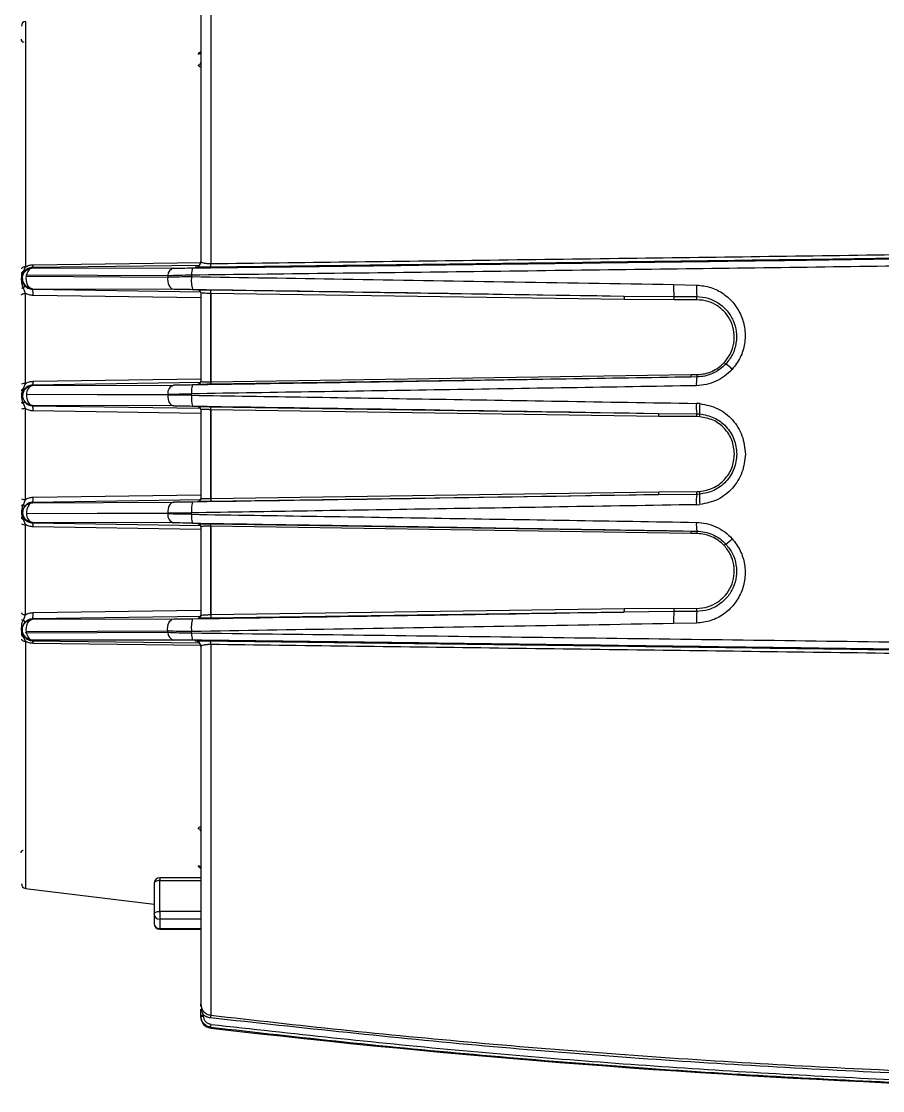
# Model space of a CAD drawing. Extents: x 2 to 136, y 1 to 99.
# Drawn here: x 4.64 to 9.25, y 41.89 to 47.6 of the extents above; entities that cross this region are included whole.
import ezdxf

# ---------------------------------------------------------------- set-up
doc = ezdxf.new("R2010")
doc.units = 0
doc.header["$MEASUREMENT"] = 0
doc.layers.add('OBJECT', color=7, linetype='CONTINUOUS')

msp = doc.modelspace()

# ---------------------------------------------------------------- linework, layer by layer
at = {"layer": 'OBJECT'}
for p, q in [((5.6514, 48.2902), (5.6514, 46.3085)), ((4.6603, 47.6032), (4.6603, 46.2908)), ((4.701, 46.302), (5.6013, 46.3133)), ((4.6493, 46.2666), (4.6603, 46.2908)), ((4.6663, 46.2479), (5.4214, 46.2443)), ((5.5899, 46.2986), (4.6984, 46.2878)), ((4.6984, 46.2878), (4.6984, 46.2849)), ((4.6984, 46.2849), (5.4536, 46.2844)), ((4.6984, 46.2849), (4.6984, 46.2849)), ((5.5491, 46.2483), (5.5491, 46.2387)), ((5.5688, 46.2891), (5.5688, 46.2893)), ((4.6663, 46.2413), (5.4214, 46.2364)), ((5.4214, 46.2443), (5.4214, 46.2364)), ((8.128, 46.1966), (8.2509, 46.1938)), ((4.6603, 46.1489), (4.6493, 46.1776)), ((4.6603, 45.6673), (4.6603, 46.1489)), ((4.6984, 46.1717), (4.6984, 46.1734)), ((4.6984, 46.1734), (5.4535, 46.1716)), ((4.6984, 46.1717), (5.5977, 46.1581)), ((5.5983, 46.1247), (4.701, 46.1377)), ((5.5836, 46.1667), (5.5836, 46.1672)), ((5.6497, 46.1674), (7.8623, 46.1345)), ((5.6514, 46.1524), (5.6512, 46.1481)), ((5.6512, 45.6761), (5.6512, 46.1481)), ((5.6515, 46.1482), (5.6517, 46.1524)), ((5.6515, 46.1482), (5.6515, 45.6761)), ((7.8641, 46.1159), (5.6515, 46.1482)), ((7.8623, 46.1345), (8.1296, 46.1325)), ((8.1296, 46.1325), (8.2513, 46.1322)), ((8.1312, 46.1145), (7.8641, 46.1159)), ((8.2525, 46.1149), (8.1312, 46.1145)), ((4.7011, 45.6791), (5.5983, 45.6929)), ((8.2199, 45.7016), (5.6497, 45.663)), ((5.6515, 45.6761), (8.2217, 45.7147)), ((8.252, 45.7021), (8.2199, 45.7016)), ((8.2217, 45.7147), (8.2537, 45.7152)), ((4.6493, 45.6397), (4.6603, 45.6673)), ((5.5968, 45.672), (4.6984, 45.6582)), ((4.6984, 45.6582), (4.6985, 45.6559)), ((4.6985, 45.6559), (5.4535, 45.6583)), ((5.5836, 45.6632), (5.5836, 45.6636)), ((4.6603, 45.5325), (4.6493, 45.5616)), ((4.6664, 45.6086), (5.4214, 45.61)), ((5.4214, 45.6044), (4.6664, 45.6078)), ((5.4214, 45.6044), (5.4214, 45.61)), ((5.5491, 45.6044), (5.5491, 45.6121)), ((8.2683, 45.5597), (8.2496, 45.5607)), ((4.6603, 45.0475), (4.6603, 45.5325)), ((4.6985, 45.5502), (4.6984, 45.5482)), ((4.6984, 45.5482), (5.5978, 45.5345)), ((5.4535, 45.5478), (4.6985, 45.5502)), ((5.5983, 45.5073), (4.7011, 45.5208)), ((5.5836, 45.5427), (5.5836, 45.5432)), ((5.5983, 45.5282), (5.5983, 45.29)), ((5.6497, 45.5433), (8.0466, 45.5074)), ((5.6513, 45.5283), (5.6512, 45.5272)), ((5.6512, 45.0528), (5.6512, 45.5272)), ((5.6515, 45.5272), (5.6516, 45.5283)), ((5.6515, 45.5272), (5.6515, 45.0528)), ((8.0484, 45.4915), (5.6515, 45.5272)), ((8.0466, 45.5074), (8.2513, 45.5056)), ((8.2513, 45.5056), (8.2664, 45.505)), ((8.253, 45.4901), (8.0484, 45.4915)), ((8.2669, 45.4896), (8.253, 45.4901)), ((5.5983, 45.29), (5.5983, 45.0518)), ((4.6493, 45.0184), (4.6603, 45.0475)), ((5.5999, 45.0455), (4.6984, 45.0318)), ((4.7011, 45.0592), (5.5983, 45.0727)), ((8.0466, 45.0726), (5.6497, 45.0367)), ((5.6512, 45.0528), (5.6513, 45.0517)), ((5.6515, 45.0528), (8.0484, 45.0885)), ((5.6516, 45.0517), (5.6515, 45.0528)), ((8.2513, 45.0744), (8.0466, 45.0726)), ((8.0484, 45.0885), (8.253, 45.0899)), ((8.2664, 45.075), (8.2513, 45.0744)), ((8.253, 45.0899), (8.2669, 45.0904)), ((4.6984, 45.0318), (4.6985, 45.0298)), ((4.6985, 45.0298), (5.4535, 45.0322)), ((5.5836, 45.0368), (5.5836, 45.0373)), ((8.2496, 45.0193), (8.2683, 45.0203)), ((4.6603, 44.9127), (4.6493, 44.9403)), ((4.6664, 44.9722), (5.4214, 44.9756)), ((5.4214, 44.97), (4.6664, 44.9714)), ((5.4214, 44.9756), (5.4214, 44.97)), ((5.5491, 44.9679), (5.5491, 44.9756)), ((4.6603, 44.4311), (4.6603, 44.9127)), ((4.6985, 44.9241), (4.6984, 44.9218)), ((4.6984, 44.9218), (5.5968, 44.908)), ((5.4535, 44.9217), (4.6985, 44.9241)), ((5.5983, 44.8871), (4.7011, 44.9009)), ((5.5836, 44.9164), (5.5836, 44.9168)), ((5.6497, 44.917), (8.2199, 44.8784)), ((5.6512, 44.4319), (5.6512, 44.9039)), ((5.6515, 44.9039), (5.6515, 44.4318)), ((8.2217, 44.8652), (5.6515, 44.9039)), ((8.2199, 44.8784), (8.252, 44.8779)), ((8.2537, 44.8648), (8.2217, 44.8652)), ((4.6493, 44.4024), (4.6603, 44.4311)), ((5.5996, 44.4219), (4.6984, 44.4083)), ((4.701, 44.4423), (5.5983, 44.4553)), ((7.8623, 44.4455), (5.6497, 44.4126)), ((5.6512, 44.4319), (5.6514, 44.4276)), ((5.6515, 44.4318), (7.8641, 44.4641)), ((5.6517, 44.4276), (5.6515, 44.4318)), ((8.1296, 44.4475), (7.8623, 44.4455)), ((7.8641, 44.4641), (8.1312, 44.4655)), ((8.2513, 44.4478), (8.1296, 44.4475)), ((8.1312, 44.4655), (8.2525, 44.4651)), ((4.6984, 44.4066), (5.4535, 44.4084)), ((4.6984, 44.4066), (4.6984, 44.4083)), ((5.5836, 44.4128), (5.5836, 44.4133)), ((8.2509, 44.3862), (8.128, 44.3834)), ((4.6603, 44.2892), (4.6493, 44.3134)), ((5.4214, 44.3357), (4.6661, 44.332)), ((5.4214, 44.3436), (4.6663, 44.3387)), ((5.4214, 44.3357), (5.4214, 44.3436)), ((5.5491, 44.3317), (5.5491, 44.3413)), ((4.6603, 44.2892), (4.6603, 42.9673)), ((5.4536, 44.2956), (4.6984, 44.2951)), ((4.6984, 44.2951), (4.6984, 44.2922)), ((4.6984, 44.2922), (5.5899, 44.2814)), ((5.6013, 44.2667), (4.701, 44.278)), ((5.5688, 44.2907), (5.5688, 44.2909)), ((5.6514, 44.2715), (5.6514, 42.2898)), ((5.3483, 42.9945), (5.3483, 42.8299)), ((5.5983, 43.0245), (5.3783, 43.0245)), ((5.3783, 43.0245), (5.3783, 43.0095)), ((5.3783, 42.8449), (5.3783, 43.0095)), ((5.3783, 43.0095), (5.5983, 43.0095)), ((4.6603, 42.9673), (5.3483, 42.8828)), ((5.3483, 42.8299), (5.3483, 42.7799)), ((5.3783, 42.8449), (5.3783, 42.8042)), ((5.5983, 42.8449), (5.3783, 42.8449)), ((5.5983, 42.8042), (5.3783, 42.8042)), ((5.3783, 42.8042), (5.3783, 42.7536)), ((5.3783, 42.7536), (5.5983, 42.7536)), ((5.3783, 42.7536), (5.3783, 42.7499)), ((5.3783, 42.7499), (5.5983, 42.7499)), ((5.5993, 42.3391), (5.5981, 42.3503)), ((5.5983, 42.3497), (5.5997, 42.3368)), ((5.5983, 42.2856), (5.5983, 42.2903)), ((5.6133, 42.29), (5.6133, 42.2852)), ((5.6514, 42.2259), (5.6514, 42.2212))]:
    msp.add_line(p, q, dxfattribs=at)
at = {"layer": 'OBJECT', "flags": 128}
for points in [[(4.6603, 46.2908), (4.6559, 46.2903), (4.6517, 46.2896), (4.6479, 46.2885), (4.6446, 46.2872), (4.6419, 46.2856), (4.64, 46.2839), (4.6388, 46.282), (4.6383, 46.2801)], [(4.6493, 46.1776), (4.6511, 46.18), (4.6527, 46.1823), (4.6539, 46.1844), (4.6548, 46.1865), (4.6553, 46.1883), (4.6554, 46.19), (4.6552, 46.1914), (4.6547, 46.1925)], [(4.6984, 46.1734), (4.6906, 46.1751), (4.6831, 46.1795), (4.6766, 46.1863), (4.6712, 46.1952), (4.6674, 46.2058), (4.6652, 46.2174), (4.6648, 46.2295), (4.6663, 46.2413)], [(5.4214, 46.2364), (5.4204, 46.2248), (5.4211, 46.2132), (5.4235, 46.2021), (5.4274, 46.1921), (5.4326, 46.1837), (5.4389, 46.1773), (5.446, 46.1732), (5.4535, 46.1716)], [(4.6383, 46.1397), (4.6388, 46.1414), (4.64, 46.143), (4.6419, 46.1445), (4.6446, 46.1458), (4.6479, 46.147), (4.6517, 46.1479), (4.6559, 46.1485), (4.6603, 46.1489)], [(4.6383, 45.5681), (4.6385, 45.5672), (4.6391, 45.5662), (4.64, 45.5653), (4.6413, 45.5644), (4.6429, 45.5636), (4.6447, 45.5629), (4.6469, 45.5622), (4.6493, 45.5616)], [(4.6664, 45.6078), (4.6664, 45.5971), (4.6678, 45.5865), (4.6705, 45.5767), (4.6744, 45.5679), (4.6794, 45.5606), (4.6853, 45.5551), (4.6917, 45.5516), (4.6985, 45.5502)], [(5.4214, 45.6044), (5.4215, 45.5937), (5.423, 45.5833), (5.4258, 45.5737), (5.4297, 45.5651), (5.4347, 45.5579), (5.4405, 45.5525), (5.4468, 45.5491), (5.4535, 45.5478)], [(4.6493, 45.0184), (4.6469, 45.0178), (4.6447, 45.0171), (4.6429, 45.0164), (4.6413, 45.0156), (4.64, 45.0147), (4.6391, 45.0138), (4.6385, 45.0128), (4.6383, 45.0119)], [(4.6985, 45.0298), (4.6917, 45.0284), (4.6853, 45.0249), (4.6794, 45.0194), (4.6744, 45.0121), (4.6705, 45.0033), (4.6678, 44.9935), (4.6664, 44.9829), (4.6664, 44.9722)], [(5.4535, 45.0322), (5.4468, 45.0309), (5.4405, 45.0275), (5.4347, 45.0221), (5.4297, 45.0149), (5.4258, 45.0063), (5.423, 44.9967), (5.4215, 44.9863), (5.4214, 44.9756)], [(4.6383, 44.4403), (4.6388, 44.4386), (4.64, 44.437), (4.6419, 44.4355), (4.6446, 44.4342), (4.6479, 44.433), (4.6517, 44.4321), (4.6559, 44.4315), (4.6603, 44.4311)], [(4.6493, 44.4024), (4.6511, 44.4), (4.6527, 44.3977), (4.6539, 44.3956), (4.6548, 44.3935), (4.6553, 44.3917), (4.6554, 44.39), (4.6552, 44.3886), (4.6547, 44.3875)], [(4.6663, 44.3387), (4.6648, 44.3505), (4.6652, 44.3626), (4.6674, 44.3742), (4.6712, 44.3848), (4.6766, 44.3937), (4.6831, 44.4005), (4.6906, 44.4049), (4.6984, 44.4066)], [(5.4214, 44.3436), (5.4204, 44.3552), (5.4211, 44.3668), (5.4235, 44.3779), (5.4274, 44.3879), (5.4326, 44.3963), (5.4389, 44.4027), (5.446, 44.4068), (5.4535, 44.4084)], [(4.6383, 44.2999), (4.6388, 44.298), (4.64, 44.2961), (4.6419, 44.2944), (4.6446, 44.2928), (4.6479, 44.2915), (4.6517, 44.2904), (4.6559, 44.2897), (4.6603, 44.2892)], [(5.3783, 43.0095), (5.3725, 43.0092), (5.3669, 43.0083), (5.3617, 43.0069), (5.3571, 43.0051), (5.3534, 43.0028), (5.3506, 43.0002), (5.3489, 42.9974), (5.3483, 42.9945)], [(5.3483, 42.8299), (5.3489, 42.8328), (5.3506, 42.8356), (5.3534, 42.8382), (5.3571, 42.8405), (5.3617, 42.8424), (5.3669, 42.8437), (5.3725, 42.8446), (5.3783, 42.8449)]]:
    msp.add_lwpolyline(points, dxfattribs=at)
at = {"layer": 'OBJECT'}
for centre, radius, start, end in [((4.6633, 47.5784), 0.0249, 96.8652, 179.901), ((4.6517, 47.5077), 0.015, 180, 269), ((5.5845, 47.4422), 0.0139, 272.9326, 356.6114), ((5.5847, 47.384), 0.0137, 272.1345, 355.8328), ((5.5684, 46.3191), 0.03, 270.8174, 359.9964), ((5.6111, 46.3045), 0.0405, 336.8812, 5.6577), ((4.6572, 46.2494), 0.0189, 114.6928, 177.0657), ((4.6518, 46.2713), 0.00532, 242.8052, 300.6129), ((5.463, 46.2437), 0.0417, 103.027, 179.1917), ((5.6242, 46.2559), 0.0755, 157.3106, 185.817), ((4.6994, 46.2291), 0.0557, 180.0252, 269.0506), ((5.7002, 46.2162), 0.1527, 171.5367, 197.3552), ((8.5072, 46.174), 0.3799, 176.5835, 186.2714), ((8.685, 46.1659), 0.4351, 176.3255, 184.4454), ((4.6476, 46.2231), 0.0455, 258.3163, 272.234), ((4.6293, 46.1493), 0.0726, 350.7986, 17.9755), ((5.5833, 46.1522), 0.015, 0.0028, 89.0058), ((5.5833, 46.1517), 0.015, 0.0039, 89.0036), ((5.6495, 46.1984), 0.0503, 271.9428, 272.287), ((7.8277, 46.1217), 0.0369, 350.8114, 20.3031), ((8.0743, 46.1187), 0.057, 355.73, 13.9671), ((8.1869, 46.1189), 0.0657, 356.4741, 11.6369), ((8.7074, 46.1074), 0.4509, 226.7586, 228.2473), ((8.2318, 45.5236), 0.3031, 46.2734, 54.6876), ((4.6567, 45.6741), 0.0447, 339.2658, 6.4601), ((5.5833, 45.6786), 0.015, 270.9964, 359.9961), ((5.5833, 45.6782), 0.015, 270.9964, 359.9961), ((8.1965, 45.7116), 0.0254, 336.99, 7.2253), ((8.4535, 45.6684), 0.2043, 170.5079, 183.6881), ((8.2265, 45.7122), 0.0275, 338.3037, 6.1788), ((4.6555, 45.6319), 0.0358, 82.2158, 118.5915), ((4.6525, 45.6257), 0.0144, 102.7899, 170.4308), ((4.6632, 45.6569), 0.0221, 231.1278, 248.9892), ((4.7108, 45.613), 0.0446, 105.9957, 185.6539), ((5.4662, 45.6151), 0.0451, 106.3213, 186.431), ((5.6547, 45.6242), 0.1062, 160.6882, 186.5213), ((4.6416, 45.5734), 0.0141, 303.0741, 346.3766), ((5.6814, 45.5875), 0.1333, 172.7057, 197.7827), ((8.5903, 45.544), 0.3411, 177.1853, 186.4627), ((4.6553, 45.4803), 0.0524, 84.5631, 108.899), ((4.6398, 45.5288), 0.0618, 352.5357, 18.3289), ((5.5833, 45.5282), 0.015, 0.0028, 89.0058), ((5.5833, 45.5277), 0.015, 0.0028, 89.0058), ((5.6511, 45.551), 0.0238, 270.2493, 270.9756), ((8.0169, 45.496), 0.0318, 351.965, 21.0948), ((8.2061, 45.493), 0.0469, 356.4155, 15.4698), ((8.5878, 45.5211), 0.3218, 173.1125, 182.8762), ((8.2212, 45.4956), 0.0461, 352.5298, 11.687), ((4.6553, 45.0997), 0.0524, 251.101, 275.4369), ((4.6398, 45.0512), 0.0618, 341.6714, 7.464), ((5.5833, 45.0522), 0.015, 270.9942, 359.9972), ((5.5833, 45.0518), 0.015, 270.9964, 359.9961), ((5.6511, 45.029), 0.0238, 89.0244, 89.7507), ((8.0169, 45.084), 0.0318, 338.9052, 8.035), ((8.5903, 45.036), 0.3411, 173.5372, 182.8147), ((8.2061, 45.087), 0.0469, 344.5302, 3.5845), ((8.5878, 45.0589), 0.3218, 177.1238, 186.8875), ((8.2212, 45.0844), 0.0461, 348.313, 7.4702), ((4.6416, 45.0066), 0.0141, 13.6232, 56.9261), ((5.6814, 44.9925), 0.1333, 162.2173, 187.2943), ((4.6525, 44.9543), 0.0144, 189.5692, 257.2101), ((4.6632, 44.9231), 0.0221, 111.0108, 128.8722), ((4.7108, 44.967), 0.0446, 174.3461, 254.0043), ((5.4662, 44.9649), 0.0451, 173.5685, 253.6795), ((5.6547, 44.9558), 0.1062, 173.4789, 199.3117), ((4.6555, 44.9481), 0.0358, 241.4063, 277.7849), ((4.6567, 44.9059), 0.0447, 353.5401, 20.7342), ((5.5833, 44.9018), 0.015, 0.0039, 89.0036), ((5.5833, 44.9014), 0.015, 0.0039, 89.0036), ((8.1965, 44.8684), 0.0254, 352.774, 23.0107), ((8.4535, 44.9116), 0.2043, 176.3119, 189.4921), ((8.2265, 44.8678), 0.0275, 353.8212, 21.6963), ((8.2318, 45.0564), 0.3031, 305.3124, 313.7266), ((8.7067, 44.4733), 0.45, 131.7511, 133.243), ((4.6293, 44.4307), 0.0726, 342.0242, 9.2015), ((5.5833, 44.4283), 0.015, 270.9959, 359.9966), ((5.5833, 44.4278), 0.015, 270.9937, 359.9966), ((5.65, 44.3937), 0.0382, 87.6586, 88.1116), ((7.8277, 44.4583), 0.0369, 339.6958, 9.1893), ((8.5072, 44.406), 0.3798, 173.7285, 183.4166), ((8.0743, 44.4613), 0.057, 346.0341, 4.269), ((8.685, 44.4141), 0.4351, 175.5545, 183.6745), ((8.1869, 44.4611), 0.0657, 348.3632, 3.5258), ((4.6475, 44.357), 0.0454, 87.7552, 101.6915), ((5.7002, 44.3638), 0.1527, 162.6447, 188.4633), ((4.6572, 44.3306), 0.0189, 182.9339, 245.3066), ((4.6518, 44.3087), 0.00532, 59.3943, 117.194), ((5.463, 44.3363), 0.0417, 180.8078, 256.974), ((5.6242, 44.3241), 0.0755, 174.1828, 202.6897), ((4.6751, 44.2806), 0.026, 354.2925, 26.5141), ((5.5684, 44.2609), 0.03, 0.0033, 89.1829), ((5.6111, 44.2755), 0.0405, 354.3437, 23.1174), ((5.5849, 43.2726), 0.0135, 5.255, 88.914), ((5.5842, 43.0741), 0.0141, 2.5827, 86.1954), ((4.6633, 42.9921), 0.025, 180, 263), ((5.3783, 42.9945), 0.03, 90, 180), ((5.3764, 42.8322), 0.0281, 184.7366, 274.0578), ((5.3783, 42.7799), 0.03, 180, 270), ((5.3766, 42.7819), 0.0283, 184.0834, 273.57), ((5.6096, 42.4328), 0.1429, 265.4957, 271.4991), ((5.6096, 42.4281), 0.1429, 265.4957, 271.4991), ((5.6583, 42.2808), 0.06, 180, 263.3268), ((12.9452, 41.423), 7.3451, 173.22268, 173.33636), ((-1.9141, 43.124), 7.6186, 353.23041, 353.34008), ((11.5383, 92.538), 50.66, 263.32684, 267.85597)]:
    msp.add_arc(centre, radius, start, end, dxfattribs=at)
for points, knots in [([(5.5983, 48.2302), (5.5983, 48.2217), (5.5983, 48.2043), (5.5983, 48.1461), (5.5983, 48.0631), (5.5983, 47.9529), (5.5983, 47.8164), (5.5983, 47.6553), (5.5983, 47.4715), (5.5983, 47.2676), (5.5983, 47.0474), (5.5983, 46.8141), (5.5983, 46.572), (5.5983, 46.4029), (5.5983, 46.3191)], [0, 0, 0, 0, 0.0803207, 0.16194, 0.244772, 0.3293776, 0.4144874, 0.5, 0.5855181, 0.670628, 0.755228, 0.8380655, 0.919682, 1, 1, 1, 1]), ([(5.5852, 47.4283), (5.5856, 47.4302), (5.5866, 47.4339), (5.5922, 47.4388), (5.5976, 47.4408), (5.5996, 47.4416)], [0, 0, 0, 0, 0.381667, 0.763057, 1, 1, 1, 1]), ([(5.5983, 47.359), (5.5968, 47.3594), (5.5919, 47.3604), (5.5866, 47.3644), (5.5857, 47.3683), (5.5852, 47.3702)], [0, 0, 0, 0, 0.195051, 0.596529, 1, 1, 1, 1]), ([(5.6514, 46.3085), (5.8954, 46.3115), (6.3923, 46.3178), (7.1526, 46.3275), (7.9194, 46.3376), (8.6871, 46.3478), (9.2477, 46.3554), (9.5577, 46.3596), (9.6133, 46.3604)], [0, 0, 0, 0, 0.185391, 0.377506, 0.576351, 0.765931, 0.957987, 1, 1, 1, 1]), ([(5.5546, 46.285), (6.0709, 46.2914), (7.1042, 46.3043), (8.4584, 46.322), (9.2958, 46.3335), (9.6133, 46.3379)], [0, 0, 0, 0, 0.382702, 0.765908, 1, 1, 1, 1]), ([(5.5688, 46.2893), (5.5707, 46.2894), (5.5747, 46.2897), (5.5805, 46.2916), (5.5859, 46.2947), (5.592, 46.3002), (5.5972, 46.3086), (5.598, 46.3159), (5.5983, 46.3196)], [0, 0, 0, 0, 0.115727, 0.237004, 0.365059, 0.500934, 0.749863, 1, 1, 1, 1]), ([(5.5983, 46.3191), (5.599, 46.3177), (5.6003, 46.315), (5.6096, 46.3121), (5.6202, 46.3103), (5.6299, 46.3093), (5.6404, 46.3086), (5.6478, 46.3085), (5.6514, 46.3085)], [0, 0, 0, 0, 0.250259, 0.499689, 0.634038, 0.76157, 0.883198, 1, 1, 1, 1]), ([(9.6133, 46.3402), (9.3062, 46.336), (8.4896, 46.3248), (7.1667, 46.3075), (6.1542, 46.2949), (5.6483, 46.2886)], [0, 0, 0, 0, 0.23178, 0.616222, 1, 1, 1, 1]), ([(4.6493, 46.1776), (4.6487, 46.1786), (4.6478, 46.1801), (4.6466, 46.1827), (4.6452, 46.1862), (4.6434, 46.1925), (4.641, 46.2042), (4.6391, 46.2239), (4.6398, 46.2481), (4.6471, 46.2622), (4.6493, 46.2666)], [0, 0, 0, 0, 0.035421, 0.057338, 0.093999, 0.157766, 0.273473, 0.49278, 0.842967, 1, 1, 1, 1]), ([(4.6545, 46.2667), (4.6524, 46.2641), (4.6484, 46.2587), (4.6448, 46.2507), (4.6427, 46.2441), (4.6412, 46.2372), (4.6411, 46.2324), (4.641, 46.2291)], [0, 0, 0, 0, 0.249992, 0.497598, 0.621224, 0.745568, 1, 1, 1, 1]), ([(4.6436, 46.2291), (4.6444, 46.2364), (4.6461, 46.2508), (4.6585, 46.2689), (4.6731, 46.2791), (4.6868, 46.284), (4.6944, 46.2846), (4.6984, 46.2849)], [0, 0, 0, 0, 0.250886, 0.499859, 0.733623, 0.862855, 1, 1, 1, 1]), ([(4.6984, 46.2878), (4.6941, 46.2875), (4.6857, 46.2868), (4.6737, 46.2823), (4.6628, 46.2757), (4.6573, 46.2698), (4.6545, 46.2667)], [0, 0, 0, 0, 0.250429, 0.499844, 0.740767, 1, 1, 1, 1]), ([(4.6603, 46.2908), (4.6667, 46.2939), (4.6796, 46.3003), (4.6939, 46.3015), (4.701, 46.302)], [0, 0, 0, 0, 0.498431, 1, 1, 1, 1]), ([(4.6663, 46.2479), (4.6658, 46.2479), (4.6652, 46.2478), (4.6644, 46.2474), (4.6639, 46.2469), (4.6635, 46.2463), (4.6632, 46.2456), (4.6631, 46.2449), (4.6631, 46.244), (4.6634, 46.2429), (4.6642, 46.2421), (4.6652, 46.2415), (4.6659, 46.2414), (4.6663, 46.2413)], [0, 0, 0, 0, 0.13574, 0.194591, 0.250843, 0.311563, 0.37511, 0.438068, 0.500883, 0.619799, 0.750938, 0.873701, 1, 1, 1, 1]), ([(4.6984, 46.2849), (4.6941, 46.284), (4.6859, 46.2824), (4.6761, 46.2725), (4.6695, 46.2606), (4.6673, 46.2519), (4.6663, 46.2479)], [0, 0, 0, 0, 0.295101, 0.569756, 0.806961, 1, 1, 1, 1]), ([(4.6984, 46.2878), (4.6987, 46.288), (4.6993, 46.2885), (4.7, 46.2916), (4.7007, 46.2961), (4.7009, 46.3001), (4.701, 46.302)], [0, 0, 0, 0, 0.245159, 0.499986, 0.754817, 1, 1, 1, 1]), ([(5.4214, 46.2443), (5.4409, 46.2452), (5.4795, 46.2469), (5.5261, 46.2478), (5.5491, 46.2483)], [0, 0, 0, 0, 0.506803, 1, 1, 1, 1]), ([(5.4536, 46.2844), (5.4688, 46.2844), (5.4992, 46.2844), (5.5361, 46.2848), (5.5546, 46.285)], [0, 0, 0, 0, 0.498689, 1, 1, 1, 1]), ([(5.5491, 46.2483), (5.7884, 46.2511), (6.275, 46.2569), (7.0188, 46.2662), (7.7687, 46.2758), (8.5195, 46.2856), (9.1307, 46.2938), (9.4965, 46.2988), (9.6133, 46.3005)], [0, 0, 0, 0, 0.177189, 0.360441, 0.549759, 0.730707, 0.913979, 1, 1, 1, 1]), ([(5.6483, 46.2886), (5.6372, 46.2885), (5.6151, 46.2882), (5.5892, 46.2883), (5.572, 46.2885), (5.5699, 46.2889), (5.5688, 46.2891)], [0, 0, 0, 0, 0.2497037, 0.4994833, 0.7493642, 1, 1, 1, 1]), ([(4.641, 46.2291), (4.6412, 46.2257), (4.6416, 46.2192), (4.6433, 46.2134), (4.6454, 46.2075), (4.6481, 46.2014), (4.6525, 46.1954), (4.6547, 46.1925)], [0, 0, 0, 0, 0.24759, 0.460665, 0.504758, 0.757493, 1, 1, 1, 1]), ([(4.6547, 46.1925), (4.6604, 46.187), (4.6692, 46.1786), (4.6854, 46.1727), (4.6942, 46.172), (4.6984, 46.1717)], [0, 0, 0, 0, 0.49808, 0.757942, 1, 1, 1, 1]), ([(5.4214, 46.2364), (5.441, 46.2372), (5.4796, 46.2387), (5.5263, 46.2387), (5.5491, 46.2387)], [0, 0, 0, 0, 0.509049, 1, 1, 1, 1]), ([(5.5491, 46.2387), (5.8193, 46.2343), (6.3753, 46.2254), (7.235, 46.2114), (7.8251, 46.2016), (8.128, 46.1966)], [0, 0, 0, 0, 0.315, 0.648332, 1, 1, 1, 1]), ([(8.2509, 46.1938), (8.2767, 46.1908), (8.3281, 46.1848), (8.397, 46.1485), (8.453, 46.0966), (8.4922, 46.0309), (8.5122, 45.9568), (8.5105, 45.8798), (8.4884, 45.8046), (8.4571, 45.7633), (8.4414, 45.7427)], [0, 0, 0, 0, 0.125399, 0.250033, 0.374937, 0.500007, 0.625107, 0.75017, 0.875155, 1, 1, 1, 1]), ([(4.701, 46.1377), (4.6937, 46.1383), (4.6792, 46.1395), (4.6666, 46.1458), (4.6603, 46.1489)], [0, 0, 0, 0, 0.5023, 1, 1, 1, 1]), ([(5.4535, 46.1716), (5.4687, 46.1715), (5.4991, 46.1714), (5.536, 46.1709), (5.5544, 46.1706)], [0, 0, 0, 0, 0.501563, 1, 1, 1, 1]), ([(5.5544, 46.1706), (5.9374, 46.1648), (6.7052, 46.153), (7.4759, 46.1407), (7.8623, 46.1345)], [0, 0, 0, 0, 0.498752, 1, 1, 1, 1]), ([(5.5836, 46.1672), (5.5845, 46.1673), (5.5864, 46.1676), (5.6009, 46.1678), (5.6225, 46.1678), (5.6406, 46.1675), (5.6497, 46.1674)], [0, 0, 0, 0, 0.250139, 0.500157, 0.750082, 1, 1, 1, 1]), ([(5.5983, 46.1522), (5.5983, 46.0743), (5.5983, 45.9184), (5.5983, 45.7582), (5.5983, 45.6782)], [0, 0, 0, 0, 0.5000003, 1, 1, 1, 1]), ([(5.6512, 46.1481), (5.6442, 46.1484), (5.6295, 46.1489), (5.6122, 46.1499), (5.6005, 46.1511), (5.5991, 46.1518), (5.5983, 46.1522)], [0, 0, 0, 0, 0.239397, 0.499824, 0.74984, 1, 1, 1, 1]), ([(5.6514, 46.1524), (5.6514, 46.1544), (5.6514, 46.1573), (5.6512, 46.1609), (5.6509, 46.1639), (5.6504, 46.1667), (5.6499, 46.1672), (5.6497, 46.1674)], [0, 0, 0, 0, 0.251212, 0.383347, 0.515965, 0.770808, 1, 1, 1, 1]), ([(8.2513, 46.1322), (8.2723, 46.1302), (8.3141, 46.1263), (8.3705, 46.0981), (8.4164, 46.0571), (8.4489, 46.0046), (8.4655, 45.9448), (8.4644, 45.8823), (8.4461, 45.8211), (8.4201, 45.7877), (8.4071, 45.771)], [0, 0, 0, 0, 0.125945, 0.251061, 0.375911, 0.500546, 0.625123, 0.749825, 0.874778, 1, 1, 1, 1]), ([(8.3984, 45.7789), (8.4107, 45.7944), (8.4351, 45.8255), (8.4524, 45.8827), (8.4534, 45.9413), (8.4376, 45.9973), (8.4069, 46.0462), (8.3637, 46.0842), (8.311, 46.1099), (8.272, 46.1132), (8.2525, 46.1149)], [0, 0, 0, 0, 0.1248514, 0.2496703, 0.374509, 0.4994319, 0.6244738, 0.749587, 0.8746189, 1, 1, 1, 1]), ([(8.4414, 45.7427), (8.4284, 45.7299), (8.4026, 45.7045), (8.3551, 45.6775), (8.3036, 45.6593), (8.2676, 45.6566), (8.2496, 45.6553)], [0, 0, 0, 0, 0.251427, 0.50031, 0.75055, 1, 1, 1, 1]), ([(8.4071, 45.771), (8.3965, 45.7608), (8.3754, 45.7407), (8.3369, 45.7194), (8.2954, 45.7052), (8.2664, 45.7031), (8.252, 45.7021)], [0, 0, 0, 0, 0.2510338, 0.4998421, 0.7502371, 1, 1, 1, 1]), ([(8.2537, 45.7152), (8.2672, 45.7161), (8.2941, 45.718), (8.3328, 45.7311), (8.3687, 45.7508), (8.3885, 45.7695), (8.3984, 45.7789)], [0, 0, 0, 0, 0.249686, 0.500038, 0.748854, 1, 1, 1, 1]), ([(4.6603, 45.6673), (4.6667, 45.6706), (4.6796, 45.6773), (4.6939, 45.6785), (4.7011, 45.6791)], [0, 0, 0, 0, 0.500343, 1, 1, 1, 1]), ([(8.2199, 45.7016), (7.7749, 45.6944), (6.8848, 45.68), (5.9979, 45.6662), (5.5544, 45.6593)], [0, 0, 0, 0, 0.499931, 1, 1, 1, 1]), ([(5.5983, 45.6782), (5.5993, 45.6778), (5.6009, 45.677), (5.6131, 45.6762), (5.6298, 45.6759), (5.6442, 45.676), (5.6512, 45.6761)], [0, 0, 0, 0, 0.275543, 0.500053, 0.755367, 1, 1, 1, 1]), ([(5.6515, 45.6761), (5.6515, 45.6744), (5.6514, 45.6709), (5.651, 45.6666), (5.6504, 45.6636), (5.6499, 45.6632), (5.6497, 45.663)], [0, 0, 0, 0, 0.241912, 0.499998, 0.758083, 1, 1, 1, 1]), ([(4.6493, 45.5616), (4.6481, 45.5639), (4.6461, 45.5678), (4.6441, 45.5751), (4.642, 45.5855), (4.6407, 45.6033), (4.6418, 45.6233), (4.6475, 45.6357), (4.6493, 45.6397)], [0, 0, 0, 0, 0.096977, 0.162949, 0.280004, 0.496796, 0.836217, 1, 1, 1, 1]), ([(4.6553, 45.6363), (4.6536, 45.6338), (4.6501, 45.6287), (4.6466, 45.6201), (4.6444, 45.6111), (4.6438, 45.5985), (4.6462, 45.5848), (4.6523, 45.575), (4.6553, 45.5701)], [0, 0, 0, 0, 0.122405, 0.248684, 0.377737, 0.499824, 0.749915, 1, 1, 1, 1]), ([(4.6985, 45.5502), (4.6939, 45.5506), (4.6851, 45.5514), (4.6733, 45.5566), (4.6637, 45.5635), (4.6546, 45.5738), (4.6481, 45.5872), (4.6457, 45.6039), (4.6486, 45.6211), (4.6565, 45.6351), (4.6663, 45.6447), (4.6756, 45.6507), (4.6865, 45.6549), (4.6944, 45.6555), (4.6985, 45.6559)], [0, 0, 0, 0, 0.083697, 0.161372, 0.233014, 0.298617, 0.411254, 0.499895, 0.605384, 0.723691, 0.787932, 0.8554, 0.926089, 1, 1, 1, 1]), ([(4.6984, 45.6582), (4.6942, 45.6579), (4.6859, 45.6572), (4.6742, 45.6527), (4.6635, 45.6459), (4.658, 45.6395), (4.6553, 45.6363)], [0, 0, 0, 0, 0.253998, 0.500394, 0.747085, 1, 1, 1, 1]), ([(5.5544, 45.6593), (5.536, 45.6591), (5.4993, 45.6586), (5.4687, 45.6584), (5.4535, 45.6583)], [0, 0, 0, 0, 0.50155, 1, 1, 1, 1]), ([(8.2496, 45.6553), (7.7956, 45.6478), (6.8938, 45.6331), (5.9953, 45.6191), (5.5491, 45.6121)], [0, 0, 0, 0, 0.50338, 1, 1, 1, 1]), ([(5.6497, 45.663), (5.6408, 45.6629), (5.6229, 45.6627), (5.6013, 45.6626), (5.5865, 45.6627), (5.5846, 45.663), (5.5836, 45.6632)], [0, 0, 0, 0, 0.249736, 0.499486, 0.74926, 1, 1, 1, 1]), ([(4.6553, 45.5701), (4.6587, 45.5663), (4.6643, 45.56), (4.6752, 45.5534), (4.6861, 45.5492), (4.6945, 45.5485), (4.6984, 45.5482)], [0, 0, 0, 0, 0.307386, 0.499397, 0.766202, 1, 1, 1, 1]), ([(4.6664, 45.6078), (4.6663, 45.6078), (4.6662, 45.6079), (4.6661, 45.6079), (4.6661, 45.608), (4.666, 45.6081), (4.666, 45.6082), (4.666, 45.6083), (4.666, 45.6083), (4.666, 45.6084), (4.6661, 45.6085), (4.6661, 45.6085), (4.6662, 45.6086), (4.6663, 45.6086), (4.6664, 45.6086)], [0, 0, 0, 0, 0.14846, 0.270216, 0.325866, 0.380992, 0.499258, 0.560332, 0.615032, 0.666467, 0.718978, 0.77612, 0.84064, 1, 1, 1, 1]), ([(5.4214, 45.61), (5.4409, 45.6104), (5.4797, 45.6111), (5.5261, 45.6118), (5.5491, 45.6121)], [0, 0, 0, 0, 0.503406, 1, 1, 1, 1]), ([(5.5491, 45.6044), (5.5265, 45.6046), (5.48, 45.6049), (5.4412, 45.6045), (5.4214, 45.6044)], [0, 0, 0, 0, 0.488529, 1, 1, 1, 1]), ([(5.5491, 45.6044), (5.7553, 45.6011), (6.18, 45.5944), (6.8364, 45.5839), (7.5302, 45.5726), (8.0057, 45.5647), (8.2496, 45.5607)], [0, 0, 0, 0, 0.22962, 0.472827, 0.72962, 1, 1, 1, 1]), ([(4.7011, 45.5208), (4.6938, 45.5214), (4.6794, 45.5226), (4.6667, 45.5292), (4.6603, 45.5325)], [0, 0, 0, 0, 0.500843, 1, 1, 1, 1]), ([(5.4535, 45.5478), (5.4688, 45.5477), (5.4995, 45.5475), (5.5361, 45.547), (5.5544, 45.5468)], [0, 0, 0, 0, 0.501586, 1, 1, 1, 1]), ([(5.5544, 45.5468), (5.9689, 45.5403), (6.7981, 45.5275), (7.6303, 45.5141), (8.0466, 45.5074)], [0, 0, 0, 0, 0.499771, 1, 1, 1, 1]), ([(5.5836, 45.5432), (5.5846, 45.5433), (5.5865, 45.5436), (5.6014, 45.5438), (5.623, 45.5437), (5.6408, 45.5435), (5.6497, 45.5433)], [0, 0, 0, 0, 0.250088, 0.50011, 0.750076, 1, 1, 1, 1]), ([(5.6512, 45.5272), (5.6445, 45.5273), (5.6302, 45.5276), (5.6128, 45.528), (5.6006, 45.5282), (5.5991, 45.5282), (5.5983, 45.5282)], [0, 0, 0, 0, 0.2373226, 0.5000715, 0.7500051, 1, 1, 1, 1]), ([(5.6513, 45.5283), (5.6513, 45.5302), (5.6513, 45.5331), (5.6511, 45.5366), (5.6509, 45.539), (5.6506, 45.5409), (5.6503, 45.5428), (5.6499, 45.5431), (5.6497, 45.5433)], [0, 0, 0, 0, 0.242736, 0.372413, 0.504175, 0.635328, 0.76326, 1, 1, 1, 1]), ([(8.2664, 45.505), (8.293, 45.5001), (8.3461, 45.4902), (8.4117, 45.4397), (8.4552, 45.3708), (8.4704, 45.2899), (8.4552, 45.2091), (8.4116, 45.1402), (8.346, 45.0898), (8.2929, 45.0799), (8.2664, 45.075)], [0, 0, 0, 0, 0.125649, 0.250726, 0.375502, 0.500091, 0.624668, 0.749422, 0.874515, 1, 1, 1, 1]), ([(8.2683, 45.5597), (8.3011, 45.5531), (8.3668, 45.5399), (8.4463, 45.4759), (8.501, 45.3899), (8.5081, 45.3233), (8.5116, 45.29)], [0, 0, 0, 0, 0.250566, 0.500351, 0.750175, 1, 1, 1, 1]), ([(8.4533, 45.29), (8.4506, 45.3152), (8.445, 45.3656), (8.4023, 45.4298), (8.3413, 45.4763), (8.2917, 45.4852), (8.2669, 45.4896)], [0, 0, 0, 0, 0.249291, 0.498953, 0.749084, 1, 1, 1, 1]), ([(8.2669, 45.0904), (8.2917, 45.0948), (8.3413, 45.1036), (8.4023, 45.1502), (8.445, 45.2144), (8.4506, 45.2648), (8.4533, 45.29)], [0, 0, 0, 0, 0.250681, 0.500935, 0.750645, 1, 1, 1, 1]), ([(8.5116, 45.29), (8.508, 45.2567), (8.501, 45.19), (8.4462, 45.104), (8.3667, 45.0401), (8.3011, 45.0269), (8.2683, 45.0203)], [0, 0, 0, 0, 0.24993, 0.499886, 0.749919, 1, 1, 1, 1]), ([(4.6603, 45.0475), (4.6667, 45.0508), (4.6795, 45.0574), (4.6939, 45.0586), (4.7011, 45.0592)], [0, 0, 0, 0, 0.500466, 1, 1, 1, 1]), ([(8.0466, 45.0726), (7.6303, 45.0659), (6.7981, 45.0525), (5.9689, 45.0396), (5.5544, 45.0332)], [0, 0, 0, 0, 0.500229, 1, 1, 1, 1]), ([(5.5983, 45.0518), (5.5991, 45.0518), (5.6007, 45.0518), (5.6128, 45.052), (5.6302, 45.0524), (5.6445, 45.0527), (5.6512, 45.0528)], [0, 0, 0, 0, 0.2504931, 0.5000217, 0.7627112, 1, 1, 1, 1]), ([(5.6516, 45.0517), (5.6516, 45.0498), (5.6516, 45.0469), (5.6513, 45.0434), (5.6511, 45.041), (5.6508, 45.0391), (5.6504, 45.0372), (5.65, 45.0369), (5.6497, 45.0367)], [0, 0, 0, 0, 0.24273, 0.372399, 0.504166, 0.63532, 0.763244, 1, 1, 1, 1]), ([(4.6493, 44.9403), (4.6474, 44.9443), (4.6442, 44.9513), (4.6417, 44.9647), (4.6407, 44.9845), (4.6422, 45.0041), (4.6482, 45.016), (4.6493, 45.0184)], [0, 0, 0, 0, 0.16421, 0.284776, 0.503516, 0.90283, 1, 1, 1, 1]), ([(4.6553, 45.0099), (4.6522, 45.0048), (4.6475, 44.9971), (4.6447, 44.9862), (4.6443, 44.9801), (4.6441, 44.977)], [0, 0, 0, 0, 0.499094, 0.74842, 1, 1, 1, 1]), ([(4.6465, 44.977), (4.6469, 44.9818), (4.6478, 44.9928), (4.6546, 45.0062), (4.6637, 45.0165), (4.6733, 45.0234), (4.6851, 45.0286), (4.6939, 45.0294), (4.6985, 45.0298)], [0, 0, 0, 0, 0.177297, 0.402608, 0.533846, 0.677165, 0.832552, 1, 1, 1, 1]), ([(4.6984, 45.0318), (4.6945, 45.0315), (4.6861, 45.0308), (4.6752, 45.0266), (4.6643, 45.02), (4.6587, 45.0137), (4.6553, 45.0099)], [0, 0, 0, 0, 0.233726, 0.500421, 0.69251, 1, 1, 1, 1]), ([(5.5544, 45.0332), (5.536, 45.033), (5.4993, 45.0325), (5.4687, 45.0323), (5.4535, 45.0322)], [0, 0, 0, 0, 0.50157, 1, 1, 1, 1]), ([(8.2496, 45.0193), (8.0057, 45.0153), (7.5302, 45.0074), (6.8364, 44.9961), (6.18, 44.9856), (5.7553, 44.9789), (5.5491, 44.9756)], [0, 0, 0, 0, 0.27038, 0.527173, 0.77038, 1, 1, 1, 1]), ([(5.6497, 45.0367), (5.6408, 45.0365), (5.623, 45.0363), (5.6014, 45.0362), (5.5865, 45.0364), (5.5846, 45.0367), (5.5836, 45.0368)], [0, 0, 0, 0, 0.249768, 0.499524, 0.749281, 1, 1, 1, 1]), ([(4.6441, 44.977), (4.6443, 44.974), (4.6445, 44.968), (4.6474, 44.9565), (4.6521, 44.9488), (4.6553, 44.9437)], [0, 0, 0, 0, 0.24941, 0.500731, 1, 1, 1, 1]), ([(4.6985, 44.9241), (4.6944, 44.9244), (4.6866, 44.9251), (4.6756, 44.9293), (4.6663, 44.9353), (4.6565, 44.9449), (4.6483, 44.9589), (4.6471, 44.9712), (4.6465, 44.977)], [0, 0, 0, 0, 0.147797, 0.289148, 0.424053, 0.552505, 0.789029, 1, 1, 1, 1]), ([(4.6553, 44.9437), (4.658, 44.9405), (4.6635, 44.9341), (4.6742, 44.9273), (4.6859, 44.9228), (4.6942, 44.9221), (4.6984, 44.9218)], [0, 0, 0, 0, 0.252718, 0.499216, 0.745809, 1, 1, 1, 1]), ([(4.6664, 44.9714), (4.6663, 44.9714), (4.6662, 44.9714), (4.6661, 44.9715), (4.6661, 44.9715), (4.666, 44.9716), (4.666, 44.9717), (4.666, 44.9717), (4.666, 44.9718), (4.666, 44.9719), (4.6661, 44.972), (4.6661, 44.9721), (4.6662, 44.9721), (4.6663, 44.9722), (4.6664, 44.9722)], [0, 0, 0, 0, 0.156114, 0.220098, 0.277037, 0.329652, 0.38159, 0.436517, 0.497311, 0.615066, 0.669946, 0.725272, 0.848175, 1, 1, 1, 1]), ([(5.4214, 44.9756), (5.4412, 44.9755), (5.48, 44.9751), (5.5265, 44.9754), (5.5491, 44.9756)], [0, 0, 0, 0, 0.511471, 1, 1, 1, 1]), ([(5.5491, 44.9679), (5.5261, 44.9682), (5.4797, 44.9689), (5.4409, 44.9696), (5.4214, 44.97)], [0, 0, 0, 0, 0.496594, 1, 1, 1, 1]), ([(5.5491, 44.9679), (5.9953, 44.9609), (6.8938, 44.9469), (7.7956, 44.9322), (8.2496, 44.9247)], [0, 0, 0, 0, 0.49662, 1, 1, 1, 1]), ([(4.7011, 44.9009), (4.6939, 44.9015), (4.6795, 44.9027), (4.6667, 44.9094), (4.6603, 44.9127)], [0, 0, 0, 0, 0.500463, 1, 1, 1, 1]), ([(5.5544, 44.9207), (5.5361, 44.9209), (5.4995, 44.9214), (5.4688, 44.9216), (5.4535, 44.9217)], [0, 0, 0, 0, 0.498431, 1, 1, 1, 1]), ([(5.5544, 44.9207), (5.9979, 44.9138), (6.8848, 44.9), (7.7749, 44.8856), (8.2199, 44.8784)], [0, 0, 0, 0, 0.500069, 1, 1, 1, 1]), ([(5.5836, 44.9168), (5.5846, 44.917), (5.5865, 44.9173), (5.6013, 44.9174), (5.6229, 44.9173), (5.6408, 44.9171), (5.6497, 44.917)], [0, 0, 0, 0, 0.250112, 0.500126, 0.75008, 1, 1, 1, 1]), ([(5.6512, 44.9039), (5.6442, 44.904), (5.6298, 44.9041), (5.6131, 44.9038), (5.6009, 44.903), (5.5993, 44.9022), (5.5983, 44.9018)], [0, 0, 0, 0, 0.244677, 0.500062, 0.724507, 1, 1, 1, 1]), ([(5.5983, 44.9018), (5.5983, 44.8218), (5.5983, 44.6616), (5.5983, 44.5057), (5.5983, 44.4278)], [0, 0, 0, 0, 0.5, 1, 1, 1, 1]), ([(5.6512, 44.9039), (5.6512, 44.9056), (5.6512, 44.9091), (5.6508, 44.9134), (5.6503, 44.9164), (5.6499, 44.9168), (5.6497, 44.917)], [0, 0, 0, 0, 0.241915, 0.500004, 0.758081, 1, 1, 1, 1]), ([(8.2496, 44.9247), (8.2677, 44.9234), (8.3038, 44.9206), (8.3553, 44.9024), (8.4027, 44.8754), (8.4285, 44.85), (8.4414, 44.8373)], [0, 0, 0, 0, 0.250785, 0.500021, 0.750018, 1, 1, 1, 1]), ([(8.252, 44.8779), (8.2665, 44.8769), (8.2955, 44.8748), (8.3371, 44.8605), (8.3755, 44.8392), (8.3966, 44.8191), (8.4071, 44.809)], [0, 0, 0, 0, 0.251653, 0.500766, 0.75093, 1, 1, 1, 1]), ([(8.4414, 44.8373), (8.4571, 44.8167), (8.4884, 44.7754), (8.5105, 44.7002), (8.5122, 44.6232), (8.4922, 44.5491), (8.453, 44.4834), (8.397, 44.4315), (8.3281, 44.3952), (8.2767, 44.3892), (8.2509, 44.3862)], [0, 0, 0, 0, 0.124845, 0.24983, 0.374893, 0.499993, 0.625062, 0.749967, 0.874601, 1, 1, 1, 1]), ([(8.3984, 44.8011), (8.3886, 44.8104), (8.3688, 44.8292), (8.333, 44.8488), (8.2942, 44.862), (8.2673, 44.8639), (8.2537, 44.8648)], [0, 0, 0, 0, 0.249435, 0.499656, 0.748628, 1, 1, 1, 1]), ([(8.4071, 44.809), (8.4201, 44.7922), (8.4462, 44.7588), (8.4644, 44.6976), (8.4655, 44.6352), (8.4489, 44.5755), (8.4164, 44.523), (8.3705, 44.4818), (8.3141, 44.4537), (8.2722, 44.4498), (8.2513, 44.4478)], [0, 0, 0, 0, 0.1256654, 0.2503632, 0.3748706, 0.4993744, 0.6239874, 0.748872, 0.8742199, 1, 1, 1, 1]), ([(8.2525, 44.4651), (8.2719, 44.4668), (8.3109, 44.47), (8.3635, 44.4956), (8.4068, 44.5336), (8.4375, 44.5825), (8.4534, 44.6385), (8.4524, 44.6971), (8.4352, 44.7544), (8.4107, 44.7855), (8.3984, 44.8011)], [0, 0, 0, 0, 0.124906, 0.249953, 0.375022, 0.500104, 0.625116, 0.749959, 0.874676, 1, 1, 1, 1]), ([(4.6603, 44.4311), (4.6666, 44.4343), (4.6793, 44.4406), (4.6938, 44.4417), (4.701, 44.4423)], [0, 0, 0, 0, 0.500681, 1, 1, 1, 1]), ([(5.5544, 44.4094), (5.9374, 44.4152), (6.7052, 44.427), (7.4759, 44.4393), (7.8623, 44.4455)], [0, 0, 0, 0, 0.498752, 1, 1, 1, 1]), ([(5.5983, 44.4278), (5.5991, 44.4282), (5.6005, 44.4289), (5.6122, 44.4301), (5.6295, 44.4311), (5.6442, 44.4316), (5.6512, 44.4319)], [0, 0, 0, 0, 0.250635, 0.500304, 0.760651, 1, 1, 1, 1]), ([(5.6517, 44.4276), (5.6517, 44.4256), (5.6517, 44.4227), (5.6514, 44.4191), (5.6511, 44.4161), (5.6505, 44.4133), (5.65, 44.4128), (5.6497, 44.4126)], [0, 0, 0, 0, 0.251191, 0.383289, 0.515914, 0.77076, 1, 1, 1, 1]), ([(4.6493, 44.3134), (4.647, 44.3178), (4.6429, 44.3256), (4.6397, 44.3418), (4.6396, 44.3665), (4.6407, 44.3884), (4.6487, 44.4014), (4.6493, 44.4024)], [0, 0, 0, 0, 0.157619, 0.283458, 0.509508, 0.964684, 1, 1, 1, 1]), ([(4.6547, 44.3875), (4.6511, 44.3822), (4.6441, 44.3716), (4.6412, 44.3595), (4.6407, 44.346), (4.6429, 44.3339), (4.6475, 44.3227), (4.6522, 44.3164), (4.6545, 44.3132)], [0, 0, 0, 0, 0.249649, 0.499344, 0.624174, 0.749215, 0.87448, 1, 1, 1, 1]), ([(4.6984, 44.2951), (4.6984, 44.2951), (4.6984, 44.2951), (4.6982, 44.2951), (4.6977, 44.2951), (4.6959, 44.2952), (4.6889, 44.2958), (4.6753, 44.2994), (4.6586, 44.3107), (4.6464, 44.3292), (4.6422, 44.351), (4.6465, 44.3728), (4.6588, 44.391), (4.6769, 44.4038), (4.6912, 44.4056), (4.6984, 44.4066)], [0, 0, 0, 0, 0.000293, 0.000817, 0.002568, 0.00887, 0.032663, 0.124746, 0.249979, 0.374817, 0.500618, 0.627391, 0.750464, 0.875271, 1, 1, 1, 1]), ([(4.6984, 44.4083), (4.6942, 44.408), (4.6854, 44.4073), (4.6692, 44.4014), (4.6604, 44.393), (4.6547, 44.3875)], [0, 0, 0, 0, 0.2417113, 0.5011668, 1, 1, 1, 1]), ([(5.4535, 44.4084), (5.4686, 44.4085), (5.499, 44.4086), (5.5359, 44.4091), (5.5544, 44.4094)], [0, 0, 0, 0, 0.498606, 1, 1, 1, 1]), ([(8.128, 44.3834), (7.8251, 44.3784), (7.235, 44.3686), (6.3753, 44.3546), (5.8193, 44.3457), (5.5491, 44.3413)], [0, 0, 0, 0, 0.351668, 0.685, 1, 1, 1, 1]), ([(5.6497, 44.4126), (5.6406, 44.4125), (5.6225, 44.4122), (5.601, 44.4122), (5.5864, 44.4124), (5.5845, 44.4127), (5.5836, 44.4128)], [0, 0, 0, 0, 0.249669, 0.499417, 0.749226, 1, 1, 1, 1]), ([(4.6545, 44.3132), (4.6573, 44.3102), (4.6628, 44.3043), (4.6736, 44.2977), (4.6856, 44.2932), (4.6941, 44.2925), (4.6984, 44.2922)], [0, 0, 0, 0, 0.258478, 0.498727, 0.748871, 1, 1, 1, 1]), ([(4.6661, 44.332), (4.6657, 44.3321), (4.6651, 44.3322), (4.6643, 44.3327), (4.6638, 44.3332), (4.6634, 44.3337), (4.6631, 44.3344), (4.663, 44.3352), (4.6631, 44.3361), (4.6635, 44.3371), (4.6642, 44.338), (4.6652, 44.3385), (4.6659, 44.3386), (4.6663, 44.3387)], [0, 0, 0, 0, 0.133104, 0.191566, 0.248259, 0.311432, 0.370763, 0.43233, 0.501556, 0.620735, 0.752086, 0.875604, 1, 1, 1, 1]), ([(4.6661, 44.332), (4.6675, 44.3271), (4.6702, 44.317), (4.678, 44.3051), (4.6877, 44.2969), (4.6949, 44.2957), (4.6984, 44.2951)], [0, 0, 0, 0, 0.243819, 0.5, 0.756179, 1, 1, 1, 1]), ([(5.5491, 44.3413), (5.5263, 44.3413), (5.4796, 44.3413), (5.441, 44.3428), (5.4214, 44.3436)], [0, 0, 0, 0, 0.490951, 1, 1, 1, 1]), ([(5.5491, 44.3317), (5.5261, 44.3322), (5.4795, 44.3331), (5.4409, 44.3348), (5.4214, 44.3357)], [0, 0, 0, 0, 0.4931971, 1, 1, 1, 1]), ([(10.0192, 44.2739), (9.717, 44.2781), (9.1172, 44.2864), (8.2159, 44.2984), (7.3161, 44.3101), (6.4253, 44.3212), (5.8373, 44.3283), (5.5491, 44.3317)], [0, 0, 0, 0, 0.2022766, 0.4015017, 0.6039518, 0.8059482, 1, 1, 1, 1]), ([(4.701, 44.278), (4.6939, 44.2785), (4.6796, 44.2797), (4.6667, 44.2861), (4.6603, 44.2892)], [0, 0, 0, 0, 0.499383, 1, 1, 1, 1]), ([(5.5546, 44.295), (5.5362, 44.2952), (5.4993, 44.2956), (5.4689, 44.2956), (5.4536, 44.2956)], [0, 0, 0, 0, 0.498504, 1, 1, 1, 1]), ([(10.2191, 44.2339), (9.6995, 44.241), (8.6601, 44.2553), (7.1042, 44.2757), (6.0709, 44.2886), (5.5546, 44.295)], [0, 0, 0, 0, 0.333336, 0.666886, 1, 1, 1, 1]), ([(5.5688, 44.2909), (5.5698, 44.2911), (5.572, 44.2915), (5.5891, 44.2917), (5.615, 44.2918), (5.6372, 44.2915), (5.6483, 44.2914)], [0, 0, 0, 0, 0.250172, 0.500067, 0.749913, 1, 1, 1, 1]), ([(5.5983, 44.2604), (5.598, 44.2641), (5.5972, 44.2714), (5.592, 44.2798), (5.5859, 44.2853), (5.5805, 44.2884), (5.5747, 44.2903), (5.5707, 44.2906), (5.5688, 44.2907)], [0, 0, 0, 0, 0.250055, 0.499098, 0.634956, 0.762999, 0.884267, 1, 1, 1, 1]), ([(5.6514, 44.2715), (5.6478, 44.2715), (5.6404, 44.2714), (5.6299, 44.2707), (5.6202, 44.2697), (5.6096, 44.2679), (5.6003, 44.265), (5.599, 44.2623), (5.5983, 44.2609)], [0, 0, 0, 0, 0.116907, 0.238658, 0.366334, 0.500852, 0.750248, 1, 1, 1, 1]), ([(5.5983, 44.2609), (5.5983, 44.1771), (5.5983, 44.008), (5.5983, 43.7659), (5.5983, 43.5326), (5.5983, 43.3124), (5.5983, 43.1085), (5.5983, 42.9247), (5.5983, 42.7636), (5.5983, 42.6271), (5.5983, 42.5169), (5.5983, 42.4339), (5.5983, 42.3757), (5.5983, 42.3583), (5.5983, 42.3497)], [0, 0, 0, 0, 0.080321, 0.16194, 0.244772, 0.329378, 0.414487, 0.5, 0.585518, 0.670628, 0.755228, 0.838065, 0.919682, 1, 1, 1, 1]), ([(5.6483, 44.2914), (6.1541, 44.2851), (7.1667, 44.2726), (8.6913, 44.2526), (9.7099, 44.2385), (10.219, 44.2315)], [0, 0, 0, 0, 0.33303, 0.666639, 1, 1, 1, 1]), ([(10.2193, 44.2112), (9.9616, 44.2148), (9.4494, 44.2219), (8.6866, 44.2322), (7.9189, 44.2424), (7.1522, 44.2525), (6.3921, 44.2622), (5.8953, 44.2685), (5.6514, 44.2715)], [0, 0, 0, 0, 0.168843, 0.335534, 0.500076, 0.67255, 0.839189, 1, 1, 1, 1]), ([(5.5852, 43.286), (5.5856, 43.2882), (5.5866, 43.2924), (5.5919, 43.2968), (5.5968, 43.2981), (5.5983, 43.2985)], [0, 0, 0, 0, 0.4023462, 0.8044366, 1, 1, 1, 1]), ([(4.6367, 43.1578), (4.6368, 43.1595), (4.6372, 43.1629), (4.6397, 43.1675), (4.6432, 43.171), (4.646, 43.1723), (4.6473, 43.1728)], [0, 0, 0, 0, 0.260737, 0.521095, 0.790337, 1, 1, 1, 1]), ([(5.5994, 43.0761), (5.5974, 43.0768), (5.5922, 43.0787), (5.5866, 43.0831), (5.5857, 43.0865), (5.5852, 43.0882)], [0, 0, 0, 0, 0.228663, 0.613415, 1, 1, 1, 1]), ([(5.5983, 42.2903), (5.5983, 42.2957), (5.5983, 42.307), (5.5983, 42.317), (5.5983, 42.3223)], [0, 0, 0, 0, 0.469938, 1, 1, 1, 1]), ([(5.5997, 42.3368), (5.6008, 42.3331), (5.6035, 42.3232), (5.6134, 42.3082), (5.6301, 42.2946), (5.6444, 42.2914), (5.6514, 42.2898)], [0, 0, 0, 0, 0.1567066, 0.4132599, 0.7142997, 1, 1, 1, 1]), ([(5.6133, 42.29), (5.6095, 42.2988), (5.6044, 42.3108), (5.6027, 42.3231), (5.6022, 42.3265)], [0, 0, 0, 0, 0.729938, 1, 1, 1, 1]), ([(5.6514, 42.2259), (5.6444, 42.2275), (5.6302, 42.2307), (5.6134, 42.2441), (5.6038, 42.2591), (5.5991, 42.273), (5.5986, 42.2813), (5.5983, 42.2856)], [0, 0, 0, 0, 0.242989, 0.499425, 0.715907, 0.849596, 1, 1, 1, 1]), ([(5.6497, 42.2754), (5.6431, 42.2766), (5.6301, 42.279), (5.6189, 42.2863), (5.6133, 42.29)], [0, 0, 0, 0, 0.498255, 1, 1, 1, 1]), ([(5.6531, 42.2404), (5.6477, 42.2416), (5.637, 42.2441), (5.624, 42.2547), (5.615, 42.2689), (5.6139, 42.2798), (5.6133, 42.2852)], [0, 0, 0, 0, 0.2504251, 0.5000441, 0.749984, 1, 1, 1, 1]), ([(11.5383, 41.9317), (11.0464, 41.9357), (10.0626, 41.9438), (8.5883, 42.0113), (7.1164, 42.1157), (6.1385, 42.2222), (5.6497, 42.2754)], [0, 0, 0, 0, 0.25003, 0.500058, 0.750055, 1, 1, 1, 1]), ([(5.6514, 42.2898), (5.8839, 42.2635), (6.3568, 42.21), (7.0794, 42.1412), (7.8264, 42.0804), (8.5757, 42.031), (9.3209, 41.9929), (10.0555, 41.9662), (10.7952, 41.9493), (11.2901, 41.9473), (11.5383, 41.9463)], [0, 0, 0, 0, 0.118989, 0.241992, 0.369009, 0.500039, 0.623805, 0.748387, 0.873785, 1, 1, 1, 1]), ([(5.6514, 42.2259), (5.8892, 42.1991), (6.3731, 42.1444), (7.1127, 42.0744), (7.8677, 42.0136), (8.6238, 41.9644), (9.375, 41.9269), (10.1256, 41.8997), (10.6287, 41.8911), (10.8815, 41.8867)], [0, 0, 0, 0, 0.136957, 0.278626, 0.425005, 0.570315, 0.712103, 0.855331, 1, 1, 1, 1]), ([(5.6531, 42.2404), (6.0881, 42.1927), (6.9582, 42.0973), (8.2674, 41.9978), (9.5786, 41.9276), (10.4537, 41.91), (10.8913, 41.9012)], [0, 0, 0, 0, 0.249981, 0.5, 0.749995, 1, 1, 1, 1])]:
    msp.add_open_spline(points, degree=3, knots=knots, dxfattribs=at)

doc.saveas('drawing.dxf')
